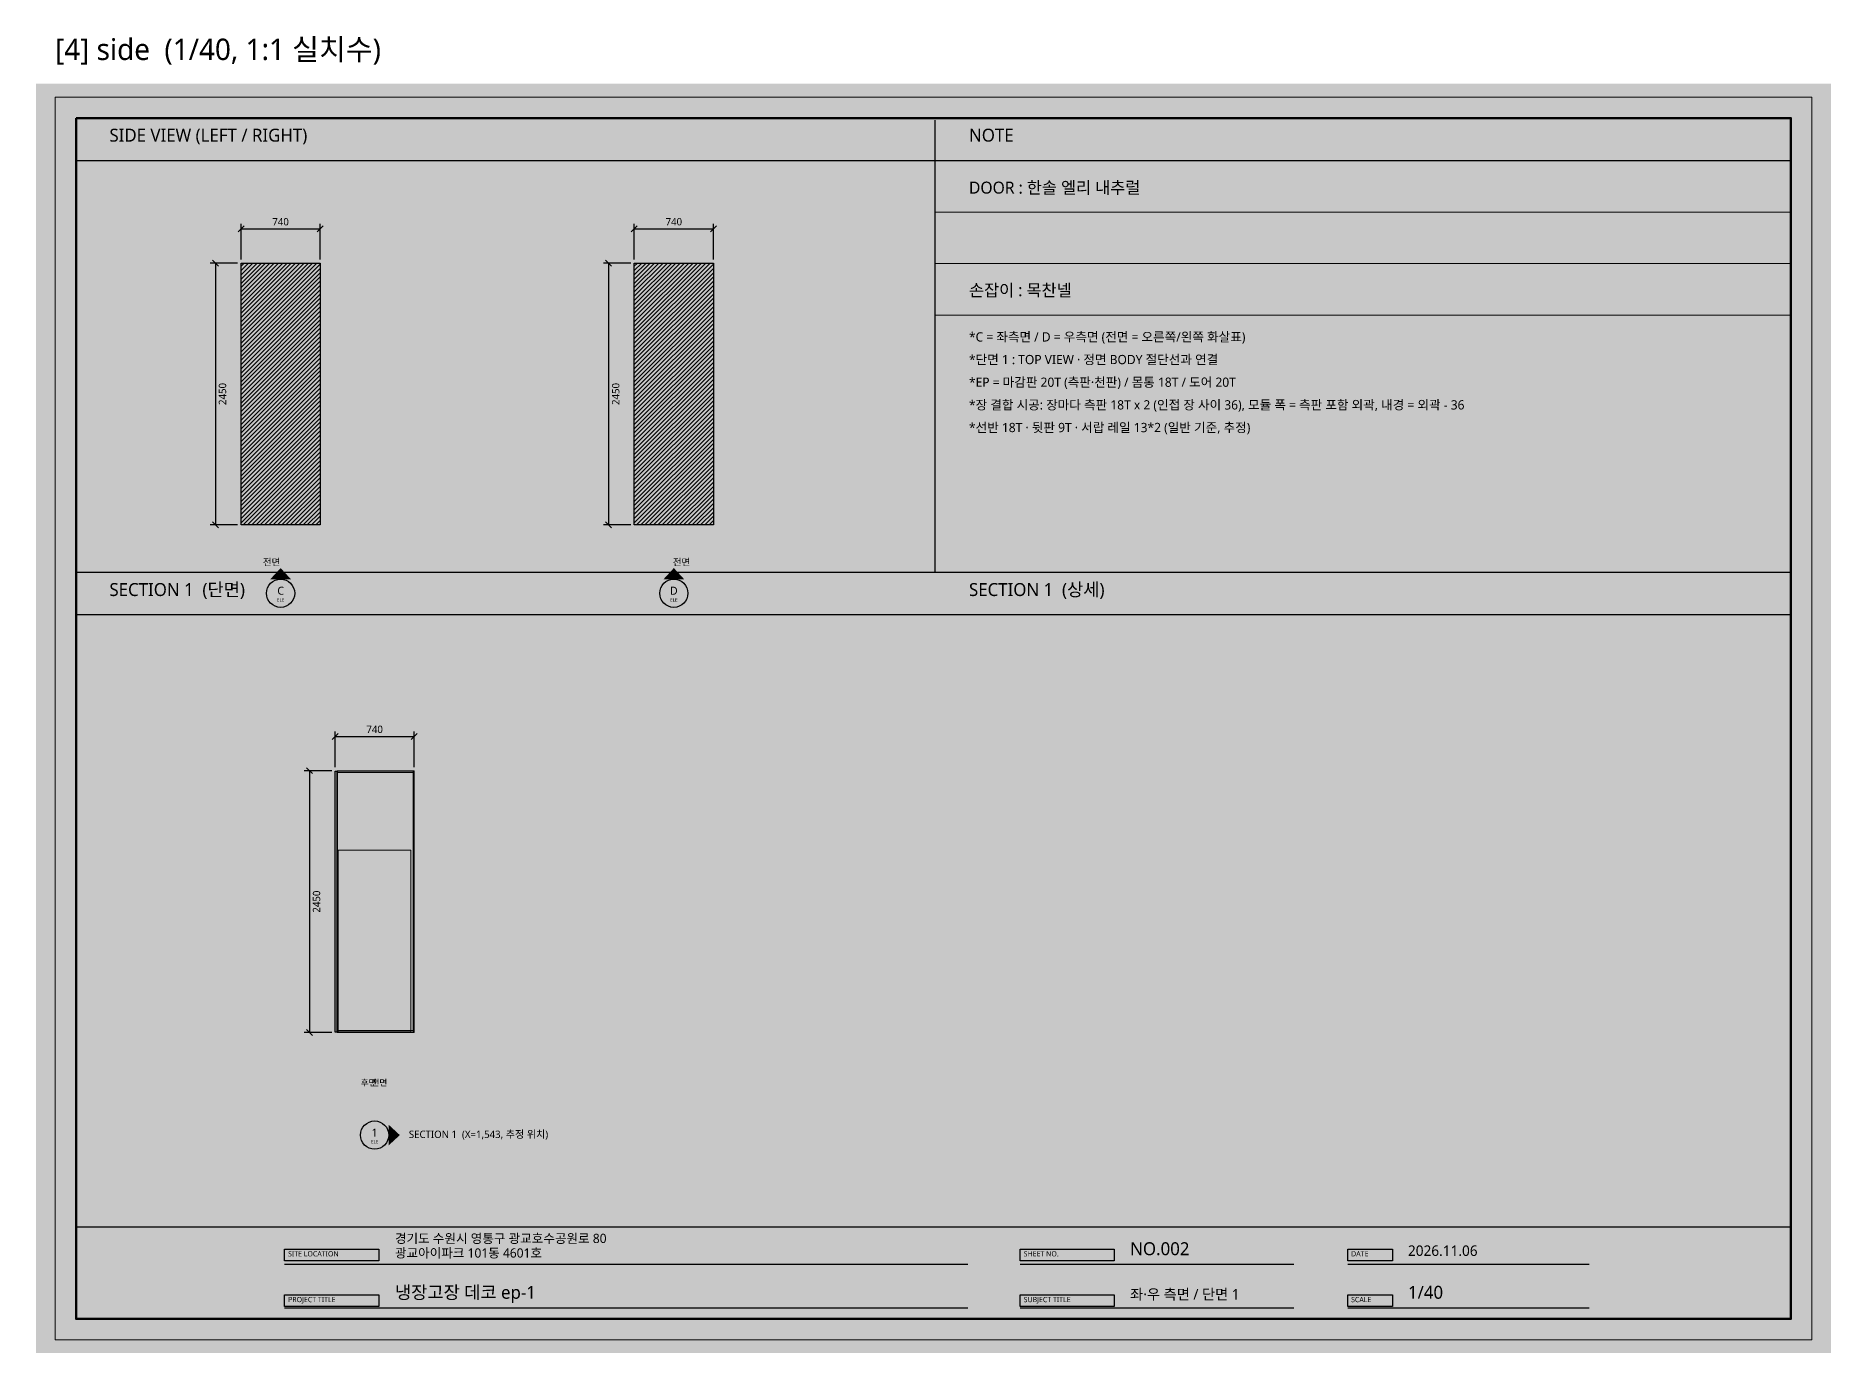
# Model space of a CAD drawing. Header units: millimetres. Extents: x 0 to 79590, y 0 to 12326.
# Drawn here: x 34650 to 51450, y 0 to 12326 of the extents above; entities that cross this region are included whole.
import ezdxf
from ezdxf.enums import TextEntityAlignment as Align

# ---------------------------------------------------------------- set-up
doc = ezdxf.new("R2010")
doc.units = ezdxf.units.MM
doc.header["$LTSCALE"] = 25
doc.layers.add('BG', color=7, linetype='Continuous', lineweight=0)
for name, color, linetype, lineweight, true_color in [('DIM', 7, 'Continuous', 13, 0x969696), ('FRAME', 7, 'Continuous', 100, 0x000000), ('NOTE_BLUE', 7, 'Continuous', 9, 0x0000ff), ('NOTE_RED', 7, 'Continuous', 25, 0xde0038), ('OUTLINE', 7, 'Continuous', 25, 0x000000), ('TEXT', 7, 'Continuous', 13, 0x000000), ('THIN', 7, 'Continuous', 5, 0x6e6e6e)]:
    doc.layers.add(name, color=color, linetype=linetype, lineweight=lineweight, true_color=true_color)
doc.layers.add('SHEET_FRAME_INFO', color=8, linetype='Continuous')
doc.styles.add('MALGUN', font='malgun.ttf')
doc.dimstyles.new('KAB', dxfattribs={"dimscale": 25, "dimtxt": 1.73, "dimasz": 0, "dimexe": 1.2, "dimexo": 0.8, "dimgap": 0.8, "dimtad": 1, "dimdec": 0, "dimtxsty": 'MALGUN', "dimtsz": 0.7, "dimcen": 2.5, "dimclrd": 256, "dimclre": 256, "dimclrt": 256, "dimazin": 3, "dimtfac": 1, "dimtmove": 0, "dimatfit": 3})

# ---------------------------------------------------------------- blocks, each defined once
blk = doc.blocks.new('FRAME_SHEET4')
at = {"layer": 'FRAME', "true_color": 0x555555}
h = blk.add_hatch(color=7, dxfattribs=at)
h.dxf.hatch_style = 1
h.paths.add_polyline_path([(2328, 972), (3208, 972), (3208, 864), (2328, 864)])
h = blk.add_hatch(color=7, dxfattribs=at)
h.dxf.hatch_style = 1
h.paths.add_polyline_path([(9212, 972), (10092, 972), (10092, 864), (9212, 864)])
h = blk.add_hatch(color=7, dxfattribs=at)
h.dxf.hatch_style = 1
h.paths.add_polyline_path([(12276, 972), (12696, 972), (12696, 864), (12276, 864)])
h = blk.add_hatch(color=7, dxfattribs=at)
h.dxf.hatch_style = 1
h.paths.add_polyline_path([(2328, 544), (3208, 544), (3208, 436), (2328, 436)])
h = blk.add_hatch(color=7, dxfattribs=at)
h.dxf.hatch_style = 1
h.paths.add_polyline_path([(9212, 544), (10092, 544), (10092, 436), (9212, 436)])
h = blk.add_hatch(color=7, dxfattribs=at)
h.dxf.hatch_style = 1
h.paths.add_polyline_path([(12276, 544), (12696, 544), (12696, 436), (12276, 436)])
at = {"layer": 'FRAME', "lineweight": 25, "true_color": 0x000000}
for p, q in [((8412, 11536), (8412, 7308)), ((376, 11160), (16424, 11160)), ((376, 7308), (16424, 7308)), ((376, 6912), (16424, 6912)), ((376, 1180), (16424, 1180))]:
    blk.add_line(p, q, dxfattribs=at)
at = {"layer": 'FRAME', "lineweight": 13, "true_color": 0x000000}
for p, q in [((8412, 10676), (16424, 10676)), ((8412, 10196), (16424, 10196)), ((8412, 9712), (16424, 9712))]:
    blk.add_line(p, q, dxfattribs=at)
blk.add_lwpolyline([(180, 11752), (16620, 11752), (16620, 124), (180, 124)], close=True, dxfattribs=at)
at = {"layer": 'FRAME', "lineweight": 100, "true_color": 0x000000}
blk.add_lwpolyline([(376, 11556), (16424, 11556), (16424, 320), (376, 320)], close=True, dxfattribs=at)
at = {"layer": 'OUTLINE', "lineweight": 25, "true_color": 0x000000}
for p, q in [((2328, 832), (8720, 832)), ((9212, 832), (11772, 832)), ((12276, 832), (14536, 832)), ((2328, 424), (8720, 424)), ((9212, 424), (11772, 424)), ((12276, 424), (14536, 424))]:
    blk.add_line(p, q, dxfattribs=at)
for points in [[(2328, 972), (3208, 972), (3208, 864), (2328, 864)], [(9212, 972), (10092, 972), (10092, 864), (9212, 864)], [(12276, 972), (12696, 972), (12696, 864), (12276, 864)], [(2328, 544), (3208, 544), (3208, 436), (2328, 436)], [(9212, 544), (10092, 544), (10092, 436), (9212, 436)], [(12276, 544), (12696, 544), (12696, 436), (12276, 436)]]:
    blk.add_lwpolyline(points, close=True, dxfattribs=at)
at = {"layer": 'TEXT', "true_color": 0x000000, "style": 'MALGUN'}
for s, height, p in [('SIDE VIEW (LEFT / RIGHT)', 120.96, (688, 11300)), ('NOTE', 121, (8732, 11300)), ('SECTION 1  (단면)', 120.96, (688, 7048)), ('SECTION 1  (상세)', 120.96, (8732, 7048)), ('경기도 수원시 영통구 광교호수공원로 80', 86.4, (3360, 1004)), ('NO.002', 121, (10240, 880)), ('2026.11.06', 97.9, (12840, 880)), ('광교아이파크 101동 4601호', 86.4, (3360, 868)), ('냉장고장 데코 ep-1', 120.96, (3360, 472)), ('좌·우 측면 / 단면 1', 97.92, (10240, 472)), ('1/40', 121, (12840, 472))]:
    blk.add_text(s, height=height, dxfattribs=at).set_placement(p, align=Align.BOTTOM_LEFT)
at = {"layer": 'TEXT', "true_color": 0xffffff, "style": 'MALGUN'}
for s, height, p in [('SITE LOCATION', 48.96, (2360, 890)), ('SHEET NO.', 49, (9244, 890)), ('DATE', 49, (12308, 890)), ('PROJECT TITLE', 48.96, (2360, 462)), ('SUBJECT TITLE', 48.96, (9244, 462)), ('SCALE', 49, (12308, 462))]:
    blk.add_text(s, height=height, dxfattribs=at).set_placement(p, align=Align.BOTTOM_LEFT)
blk = doc.blocks.new('NOTE_S4')
at = {"layer": 'NOTE_BLUE', "true_color": 0x0000ff, "style": 'MALGUN'}
for s, p in [('*EP = 마감판 20T (측판·천판) / 몸통 18T / 도어 20T', (8732, 9016)), ('*장 결합 시공: 장마다 측판 18T x 2 (인접 장 사이 36), 모듈 폭 = 측판 포함 외곽, 내경 = 외곽 - 36', (8732, 8804))]:
    blk.add_text(s, height=86.4, dxfattribs=at).set_placement(p, align=Align.BOTTOM_LEFT)
at = {"layer": 'NOTE_RED', "true_color": 0xde0038, "style": 'MALGUN'}
blk.add_text('손잡이 : 목찬넬', height=112.3, dxfattribs=at).set_placement((8732, 9856), align=Align.BOTTOM_LEFT)
at = {"layer": 'TEXT', "true_color": 0x000000, "style": 'MALGUN'}
for s, height, p in [('DOOR : 한솔 엘리 내추럴', 112.32, (8732, 10816)), ('*C = 좌측면 / D = 우측면 (전면 = 오른쪽/왼쪽 화살표)', 86.4, (8732, 9440)), ('*단면 1 : TOP VIEW · 정면 BODY 절단선과 연결', 86.4, (8732, 9228)), ('*선반 18T · 뒷판 9T · 서랍 레일 13*2 (일반 기준, 추정)', 86.4, (8732, 8592))]:
    blk.add_text(s, height=height, dxfattribs=at).set_placement(p, align=Align.BOTTOM_LEFT)
blk = doc.blocks.new('VIEW_SIDE_LEFT_S4')
at = {"layer": 'OUTLINE', "true_color": 0xe1e1e1}
h = blk.add_hatch(color=7, dxfattribs=at)
h.dxf.hatch_style = 1
h.paths.add_polyline_path([(2084, 7429.2), (2340, 7429.2), (2340, 7319.2), (2084, 7319.2)])
at = {"layer": 'OUTLINE', "true_color": 0x000000}
h = blk.add_hatch(color=7, dxfattribs=at)
h.dxf.hatch_style = 1
h.paths.add_polyline_path([(2580, 7362), (2734, 7362), (2734, 7306), (2860, 7390), (2734, 7474), (2734, 7418), (2580, 7418)])
h = blk.add_hatch(color=7, dxfattribs=at)
h.dxf.hatch_style = 1
h.paths.add_polyline_path([(2194, 7242), (2386, 7242), (2290, 7346)])
at = {"layer": 'THIN', "lineweight": 5, "true_color": 0xa5a5a5}
h = blk.add_hatch(dxfattribs=at)
h.set_pattern_fill('ANSI31', scale=8.90843)
h.paths.add_polyline_path([(1920, 10200), (2660, 10200), (2660, 7750), (1920, 7750)])
at = {"layer": 'OUTLINE', "lineweight": 25, "true_color": 0x000000}
blk.add_lwpolyline([(1920, 10200), (2660, 10200), (2660, 7750), (1920, 7750)], close=True, dxfattribs=at)
blk.add_circle((2290, 7110), 132, dxfattribs=at)
at = {"layer": 'TEXT', "true_color": 0x000000, "style": 'MALGUN'}
blk.add_text('전면', height=63.36, dxfattribs=at).set_placement((2124, 7350), align=Align.BOTTOM_LEFT)
for s, height, p in [('ELE', 31.68, (2290, 7022)), ('C', 74.9, (2290, 7074))]:
    blk.add_text(s, height=height, dxfattribs=at).set_placement(p, align=Align.BOTTOM_CENTER)
at = {"layer": 'DIM', "lineweight": 13, "true_color": 0x5a5a5a}
blk.add_linear_dim(base=(1920, 10520), p1=(1920, 10200), p2=(2660, 10200), dimstyle='KAB', override={"dimscale": 40, "dimtxt": 1.728, "dimtsz": 0.7}, dxfattribs=at).render()
blk.add_linear_dim(base=(1680, 10200), p1=(1920, 10200), p2=(1920, 7750), angle=90, dimstyle='KAB', override={"dimscale": 40, "dimtxt": 1.728, "dimtsz": 0.7}, dxfattribs=at).render()
blk = doc.blocks.new('VIEW_SIDE_RIGHT_S4')
at = {"layer": 'OUTLINE', "true_color": 0x000000}
h = blk.add_hatch(color=7, dxfattribs=at)
h.dxf.hatch_style = 1
h.paths.add_polyline_path([(5680, 7418), (5526, 7418), (5526, 7474), (5400, 7390), (5526, 7306), (5526, 7362), (5680, 7362)])
at = {"layer": 'OUTLINE', "true_color": 0xe1e1e1}
h = blk.add_hatch(color=7, dxfattribs=at)
h.dxf.hatch_style = 1
h.paths.add_polyline_path([(5920, 7429.2), (6176, 7429.2), (6176, 7319.2), (5920, 7319.2)])
at = {"layer": 'OUTLINE', "true_color": 0x000000}
h = blk.add_hatch(color=7, dxfattribs=at)
h.dxf.hatch_style = 1
h.paths.add_polyline_path([(5874, 7242), (6066, 7242), (5970, 7346)])
at = {"layer": 'THIN', "lineweight": 5, "true_color": 0xa5a5a5}
h = blk.add_hatch(dxfattribs=at)
h.set_pattern_fill('ANSI31', scale=8.90843)
h.paths.add_polyline_path([(5600, 10200), (6340, 10200), (6340, 7750), (5600, 7750)])
at = {"layer": 'OUTLINE', "lineweight": 25, "true_color": 0x000000}
blk.add_lwpolyline([(5600, 10200), (6340, 10200), (6340, 7750), (5600, 7750)], close=True, dxfattribs=at)
blk.add_circle((5970, 7110), 132, dxfattribs=at)
at = {"layer": 'TEXT', "true_color": 0x000000, "style": 'MALGUN'}
blk.add_text('전면', height=63.36, dxfattribs=at).set_placement((5960, 7350), align=Align.BOTTOM_LEFT)
for s, height, p in [('ELE', 31.68, (5970, 7022)), ('D', 74.9, (5970, 7074))]:
    blk.add_text(s, height=height, dxfattribs=at).set_placement(p, align=Align.BOTTOM_CENTER)
at = {"layer": 'DIM', "lineweight": 13, "true_color": 0x5a5a5a}
blk.add_linear_dim(base=(5600, 10520), p1=(5600, 10200), p2=(6340, 10200), dimstyle='KAB', override={"dimscale": 40, "dimtxt": 1.728, "dimtsz": 0.7}, dxfattribs=at).render()
blk.add_linear_dim(base=(5360, 10200), p1=(5600, 10200), p2=(5600, 7750), angle=90, dimstyle='KAB', override={"dimscale": 40, "dimtxt": 1.728, "dimtsz": 0.7}, dxfattribs=at).render()
blk = doc.blocks.new('SECTION_S4')
at = {"layer": 'OUTLINE', "true_color": 0x000000}
h = blk.add_hatch(color=7, dxfattribs=at)
h.dxf.hatch_style = 1
h.paths.add_polyline_path([(3080, 2544), (2948, 2544), (2948, 2592), (2840, 2520), (2948, 2448), (2948, 2496), (3080, 2496)])
at = {"layer": 'OUTLINE', "true_color": 0xe1e1e1}
h = blk.add_hatch(color=7, dxfattribs=at)
h.dxf.hatch_style = 1
h.paths.add_polyline_path([(3000, 2556), (3240, 2556), (3240, 2456), (3000, 2456)])
h = blk.add_hatch(color=7, dxfattribs=at)
h.dxf.hatch_style = 1
h.paths.add_polyline_path([(3100, 2556), (3340, 2556), (3340, 2456), (3100, 2456)])
at = {"layer": 'OUTLINE', "true_color": 0x000000}
h = blk.add_hatch(color=7, dxfattribs=at)
h.dxf.hatch_style = 1
h.paths.add_polyline_path([(3260, 2496), (3392, 2496), (3392, 2448), (3500, 2520), (3392, 2592), (3392, 2544), (3260, 2544)])
h = blk.add_hatch(color=7, dxfattribs=at)
h.dxf.hatch_style = 1
h.paths.add_polyline_path([(3302, 2136), (3302, 1944), (3406, 2040)])
at = {"layer": 'NOTE_RED', "lineweight": 13, "true_color": 0xde0038}
blk.add_lwpolyline([(2830, 4705), (3510, 4705), (3510, 3005), (2830, 3005)], close=True, dxfattribs=at)
at = {"layer": 'OUTLINE', "lineweight": 25, "true_color": 0x000000}
for points in [[(2800, 5446), (2820, 5446), (2820, 3004), (2800, 3004)], [(2820, 5450), (3531, 5450), (3531, 3000), (2820, 3000)]]:
    blk.add_lwpolyline(points, close=True, dxfattribs=at)
blk.add_circle((3170, 2040), 132, dxfattribs=at)
at = {"layer": 'THIN', "lineweight": 5, "true_color": 0x6e6e6e}
for points in [[(2820, 5432), (3531, 5432), (3531, 5450), (2820, 5450)], [(3531, 5450), (3540, 5450), (3540, 3000), (3531, 3000)], [(2820, 3000), (3531, 3000), (3531, 3018), (2820, 3018)]]:
    blk.add_lwpolyline(points, close=True, dxfattribs=at)
at = {"layer": 'TEXT', "true_color": 0x000000, "style": 'MALGUN'}
for s, height, p in [('후면', 57.6, (3040, 2484)), ('전면', 57.6, (3140, 2484)), ('SECTION 1  (X=1,543, 추정 위치)', 69.12, (3490, 1992))]:
    blk.add_text(s, height=height, dxfattribs=at).set_placement(p, align=Align.BOTTOM_LEFT)
for s, height, p in [('1', 74.9, (3170, 2004)), ('ELE', 31.68, (3170, 1952))]:
    blk.add_text(s, height=height, dxfattribs=at).set_placement(p, align=Align.BOTTOM_CENTER)
at = {"layer": 'DIM', "lineweight": 13, "true_color": 0x5a5a5a}
blk.add_linear_dim(base=(2800, 5770), p1=(2800, 5450), p2=(3540, 5450), dimstyle='KAB', override={"dimscale": 40, "dimtxt": 1.728, "dimtsz": 0.7}, dxfattribs=at).render()
blk.add_linear_dim(base=(2560, 5450), p1=(2800, 5450), p2=(2800, 3000), angle=90, dimstyle='KAB', override={"dimscale": 40, "dimtxt": 1.728, "dimtsz": 0.7}, dxfattribs=at).render()

msp = doc.modelspace()

# ---------------------------------------------------------------- hatches: boundary and pattern name
at = {"layer": 'BG', "true_color": 0xffffff}
h = msp.add_hatch(color=7, dxfattribs=at)
h.dxf.hatch_style = 1
h.paths.add_polyline_path([(34650, 0), (51450, 0), (51450, 11880), (34650, 11880)])

# ---------------------------------------------------------------- block references
for name in ['FRAME_SHEET4', 'NOTE_S4', 'VIEW_SIDE_LEFT_S4', 'VIEW_SIDE_RIGHT_S4', 'SECTION_S4']:
    msp.add_blockref(name, (34650, 0))

# ---------------------------------------------------------------- texts
at = {"layer": 'SHEET_FRAME_INFO', "style": 'MALGUN'}
msp.add_text('[4] side  (1/40, 1:1 실치수)', height=200, dxfattribs=at).set_placement((34830, 12040), align=Align.BOTTOM_LEFT)

doc.saveas('drawing.dxf')
